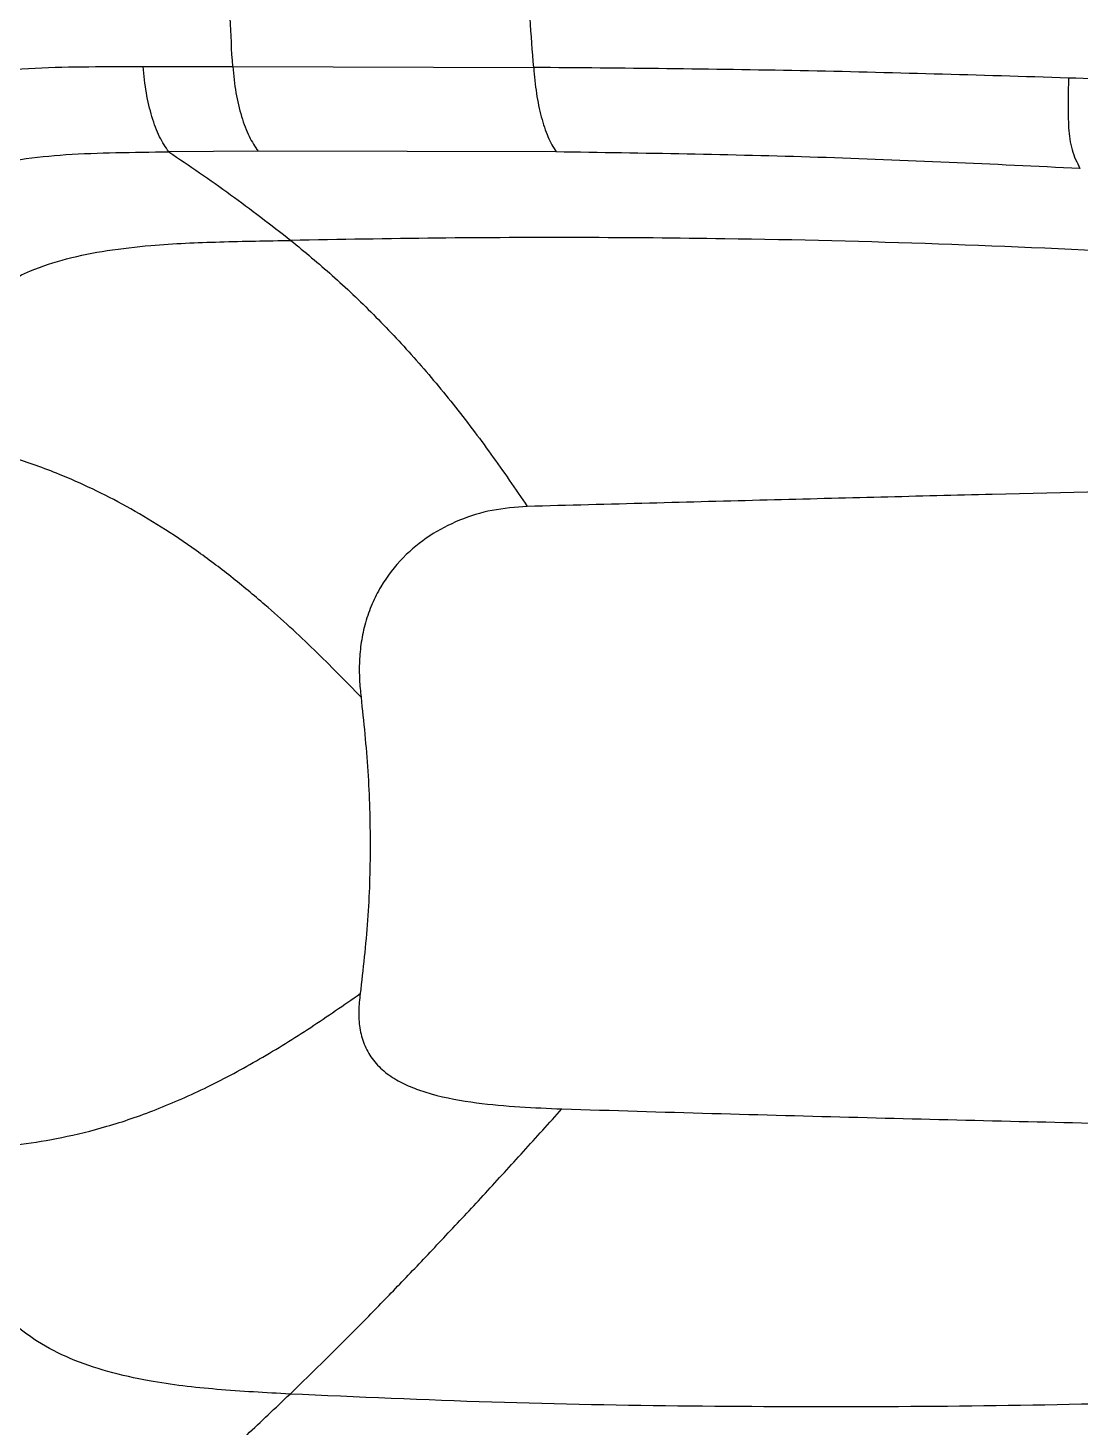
# Model space of a CAD drawing. Extents: x 939 to 1039, y 781 to 934.
# Drawn here: x 981.04 to 986.02, y 815.58 to 822.21 of the extents above; entities that cross this region are included whole.
import ezdxf

# ---------------------------------------------------------------- set-up
doc = ezdxf.new("R2010")
doc.units = 0
doc.header["$MEASUREMENT"] = 0
doc.layers.add('1', color=4, linetype='Continuous')

# ---------------------------------------------------------------- blocks, each defined once
blk = doc.blocks.new('Envoy')
at = {"layer": '1', "color": 3, "linetype": 'Continuous', "lineweight": 25}
for p, q in [((42.9303, 22.851), (43.3546, 22.8509)), ((43.3546, 22.8509), (44.7799, 22.8465)), ((43.4753, 22.4497), (43.0522, 22.4468)), ((44.886, 22.4465), (43.4753, 22.4497))]:
    blk.add_line(p, q, dxfattribs=at)
for points, knots in [([(43.3546, 22.8509), (43.3502, 22.9274), (43.3413, 23.0834), (43.3375, 23.3214), (43.3413, 23.5594), (43.3502, 23.7153), (43.3546, 23.7919)], [0, 0, 0, 0, 0.245598, 0.5, 0.754401, 1, 1, 1, 1]), ([(44.7799, 22.8465), (44.7739, 22.9237), (44.7615, 23.0809), (44.7546, 23.3218), (44.7569, 23.5625), (44.7659, 23.7191), (44.7704, 23.7962)], [0, 0, 0, 0, 0.2457962, 0.5009273, 0.7545292, 1, 1, 1, 1]), ([(41.5474, 22.551), (41.5874, 22.5846), (41.671, 22.6548), (41.8207, 22.7329), (41.9892, 22.7892), (42.1904, 22.8272), (42.4195, 22.846), (42.6737, 22.8511), (42.8444, 22.851), (42.9303, 22.851)], [0, 0, 0, 0, 0.107853, 0.225175, 0.349127, 0.476617, 0.649136, 0.8236, 1, 1, 1, 1]), ([(43.0522, 22.4468), (43.0372, 22.469), (43.0071, 22.5134), (42.9711, 22.6109), (42.9435, 22.7242), (42.9347, 22.8087), (42.9303, 22.851)], [0, 0, 0, 0, 0.250001, 0.500001, 0.749997, 1, 1, 1, 1]), ([(43.3546, 22.8509), (43.359, 22.8087), (43.3678, 22.7245), (43.3951, 22.612), (43.4307, 22.5155), (43.4604, 22.4716), (43.4753, 22.4497)], [0, 0, 0, 0, 0.249998, 0.499999, 0.75, 1, 1, 1, 1]), ([(47.3121, 22.7965), (46.8883, 22.8095), (46.0417, 22.8356), (45.2002, 22.8429), (44.7799, 22.8465)], [0, 0, 0, 0, 0.500504, 1, 1, 1, 1]), ([(44.7799, 22.8465), (44.7836, 22.8049), (44.7909, 22.7216), (44.8146, 22.6104), (44.8459, 22.5141), (44.8727, 22.469), (44.886, 22.4465)], [0, 0, 0, 0, 0.249999, 0.499998, 0.75, 1, 1, 1, 1]), ([(47.3121, 22.7965), (47.3112, 22.7555), (47.3093, 22.6728), (47.311, 22.5594), (47.3237, 22.4541), (47.3524, 22.3964), (47.3666, 22.3679)], [0, 0, 0, 0, 0.249129, 0.502043, 0.753246, 1, 1, 1, 1]), ([(51.8043, 22.5428), (51.4267, 22.5706), (50.6706, 22.6265), (49.5472, 22.6949), (48.4272, 22.7534), (47.6838, 22.7821), (47.3121, 22.7965)], [0, 0, 0, 0, 0.2496242, 0.4998664, 0.7498963, 1, 1, 1, 1]), ([(41.9109, 22.2277), (41.9358, 22.2486), (41.9889, 22.2933), (42.089, 22.3448), (42.2111, 22.3854), (42.3721, 22.4171), (42.5712, 22.4363), (42.8061, 22.4445), (42.9685, 22.446), (43.0522, 22.4468)], [0, 0, 0, 0, 0.082948, 0.177114, 0.285592, 0.408181, 0.590003, 0.788415, 1, 1, 1, 1]), ([(43.0522, 22.4468), (43.1495, 22.3811), (43.3404, 22.2521), (43.535, 22.1013), (43.6305, 22.0273)], [0, 0, 0, 0, 0.509205, 1, 1, 1, 1]), ([(47.3666, 22.3679), (46.9532, 22.3877), (46.1269, 22.4275), (45.2994, 22.4401), (44.886, 22.4465)], [0, 0, 0, 0, 0.500382, 1, 1, 1, 1]), ([(42.1083, 21.0625), (42.0915, 21.1124), (42.0601, 21.2053), (42.0366, 21.3446), (42.0377, 21.4702), (42.0649, 21.5826), (42.1174, 21.6805), (42.1927, 21.7632), (42.2877, 21.8315), (42.4136, 21.8937), (42.5731, 21.9449), (42.7646, 21.9825), (43.0081, 22.0099), (43.3011, 22.0221), (43.5187, 22.0255), (43.6305, 22.0273)], [0, 0, 0, 0, 0.07387, 0.137681, 0.193307, 0.24332, 0.290739, 0.338452, 0.388632, 0.442532, 0.520895, 0.606457, 0.698225, 0.844948, 1, 1, 1, 1]), ([(47.7025, 21.9676), (47.3675, 21.983), (46.6977, 22.0137), (45.7994, 22.0355), (45.0072, 22.0421), (44.3241, 22.0397), (43.8615, 22.0314), (43.6305, 22.0273)], [0, 0, 0, 0, 0.250759, 0.501469, 0.668258, 0.834342, 1, 1, 1, 1]), ([(43.6305, 22.0273), (43.6956, 21.9732), (43.8255, 21.8655), (44.0207, 21.6804), (44.213, 21.4766), (44.3998, 21.2537), (44.5797, 21.0162), (44.6929, 20.8505), (44.7497, 20.7673)], [0, 0, 0, 0, 0.167829, 0.33449, 0.500293, 0.665982, 0.83236, 1, 1, 1, 1]), ([(43.9622, 19.8643), (43.8893, 19.9394), (43.744, 20.0888), (43.5361, 20.2796), (43.3477, 20.4358), (43.1832, 20.5596), (43.0173, 20.6713), (42.8524, 20.7691), (42.691, 20.8521), (42.5102, 20.9314), (42.316, 21.0004), (42.1765, 21.0421), (42.1083, 21.0625)], [0, 0, 0, 0, 0.133115, 0.264904, 0.351732, 0.437509, 0.522128, 0.605531, 0.687701, 0.768579, 0.886855, 1, 1, 1, 1]), ([(49.0073, 20.8762), (48.6646, 20.8675), (47.9766, 20.8502), (47.1226, 20.8289), (46.4239, 20.8112), (45.8839, 20.7974), (45.3281, 20.7829), (44.9433, 20.7726), (44.7497, 20.7673)], [0, 0, 0, 0, 0.24452, 0.490881, 0.61587, 0.741882, 0.870175, 1, 1, 1, 1]), ([(44.7497, 20.7673), (44.6937, 20.7631), (44.5828, 20.7548), (44.427, 20.7064), (44.2841, 20.6322), (44.1561, 20.528), (44.0676, 20.4142), (44.0129, 20.3063), (43.9818, 20.2182), (43.9622, 20.127), (43.9536, 20.0359), (43.9536, 19.9487), (43.9594, 19.8917), (43.9622, 19.8643)], [0, 0, 0, 0, 0.126861, 0.251047, 0.373294, 0.497666, 0.627872, 0.693493, 0.75984, 0.825677, 0.886343, 0.945426, 1, 1, 1, 1]), ([(43.9622, 19.8643), (43.9745, 19.7476), (43.9992, 19.5139), (44.0084, 19.1601), (43.9984, 18.8064), (43.9715, 18.5757), (43.9581, 18.46)], [0, 0, 0, 0, 0.248475, 0.497739, 0.748135, 1, 1, 1, 1]), ([(42.1779, 17.7259), (42.2357, 17.7324), (42.3547, 17.7457), (42.5457, 17.7762), (42.7589, 17.8279), (42.9923, 17.9076), (43.2378, 18.0161), (43.4852, 18.1492), (43.7269, 18.2993), (43.8807, 18.4062), (43.9581, 18.46)], [0, 0, 0, 0, 0.111172, 0.228856, 0.350833, 0.475846, 0.603546, 0.733786, 0.866191, 1, 1, 1, 1]), ([(43.9581, 18.46), (43.9551, 18.4329), (43.9492, 18.3777), (43.9543, 18.2963), (43.9746, 18.2186), (44.0133, 18.1491), (44.0689, 18.091), (44.1378, 18.0452), (44.2141, 18.0105), (44.3365, 17.9708), (44.5044, 17.9412), (44.7124, 17.9224), (44.8475, 17.917), (44.9138, 17.9143)], [0, 0, 0, 0, 0.057309, 0.116749, 0.176883, 0.238106, 0.303473, 0.370833, 0.43914, 0.506567, 0.680243, 0.842912, 1, 1, 1, 1]), ([(43.626, 16.5639), (43.669, 16.6054), (43.7546, 16.6883), (43.895, 16.8278), (44.0452, 16.9802), (44.2059, 17.1468), (44.3753, 17.3261), (44.5515, 17.5157), (44.7321, 17.7129), (44.8529, 17.8468), (44.9138, 17.9143)], [0, 0, 0, 0, 0.1234347, 0.2463766, 0.3691953, 0.4924063, 0.616616, 0.7424451, 0.8702212, 1, 1, 1, 1]), ([(44.9138, 17.9143), (45.1517, 17.9071), (45.6276, 17.8925), (46.3174, 17.8741), (46.9961, 17.8572), (47.6672, 17.8413), (48.337, 17.8256), (49.0093, 17.8096), (49.4656, 17.7978), (49.6936, 17.7919)], [0, 0, 0, 0, 0.142677, 0.285434, 0.428296, 0.571219, 0.714222, 0.857185, 1, 1, 1, 1]), ([(43.626, 16.5639), (43.5109, 16.57), (43.2909, 16.5816), (43.0002, 16.6147), (42.767, 16.6659), (42.5882, 16.7264), (42.4426, 16.8004), (42.33, 16.8832), (42.246, 16.9696), (42.1805, 17.0685), (42.1357, 17.1796), (42.1126, 17.3023), (42.1122, 17.4357), (42.1333, 17.5798), (42.1625, 17.6754), (42.1779, 17.7259)], [0, 0, 0, 0, 0.1541813, 0.2945725, 0.380457, 0.4602384, 0.5343595, 0.5869266, 0.6378364, 0.6884153, 0.7403917, 0.7957302, 0.8563706, 0.9240157, 1, 1, 1, 1]), ([(43.0392, 16.018), (43.1022, 16.0756), (43.227, 16.1896), (43.4171, 16.3649), (43.557, 16.4981), (43.626, 16.5639)], [0, 0, 0, 0, 0.340293, 0.67444, 1, 1, 1, 1]), ([(48.2986, 16.5425), (47.9901, 16.5323), (47.3726, 16.5119), (46.4501, 16.5013), (45.5221, 16.5041), (44.5845, 16.5208), (43.9457, 16.5496), (43.626, 16.5639)], [0, 0, 0, 0, 0.199436, 0.399096, 0.599056, 0.799367, 1, 1, 1, 1])]:
    blk.add_open_spline(points, degree=3, knots=knots, dxfattribs=at)

msp = doc.modelspace()

# ---------------------------------------------------------------- block references
at = {"layer": '1'}
msp.add_blockref('Envoy', (938.6538, 799.1744), dxfattribs=at)

doc.saveas('drawing.dxf')
